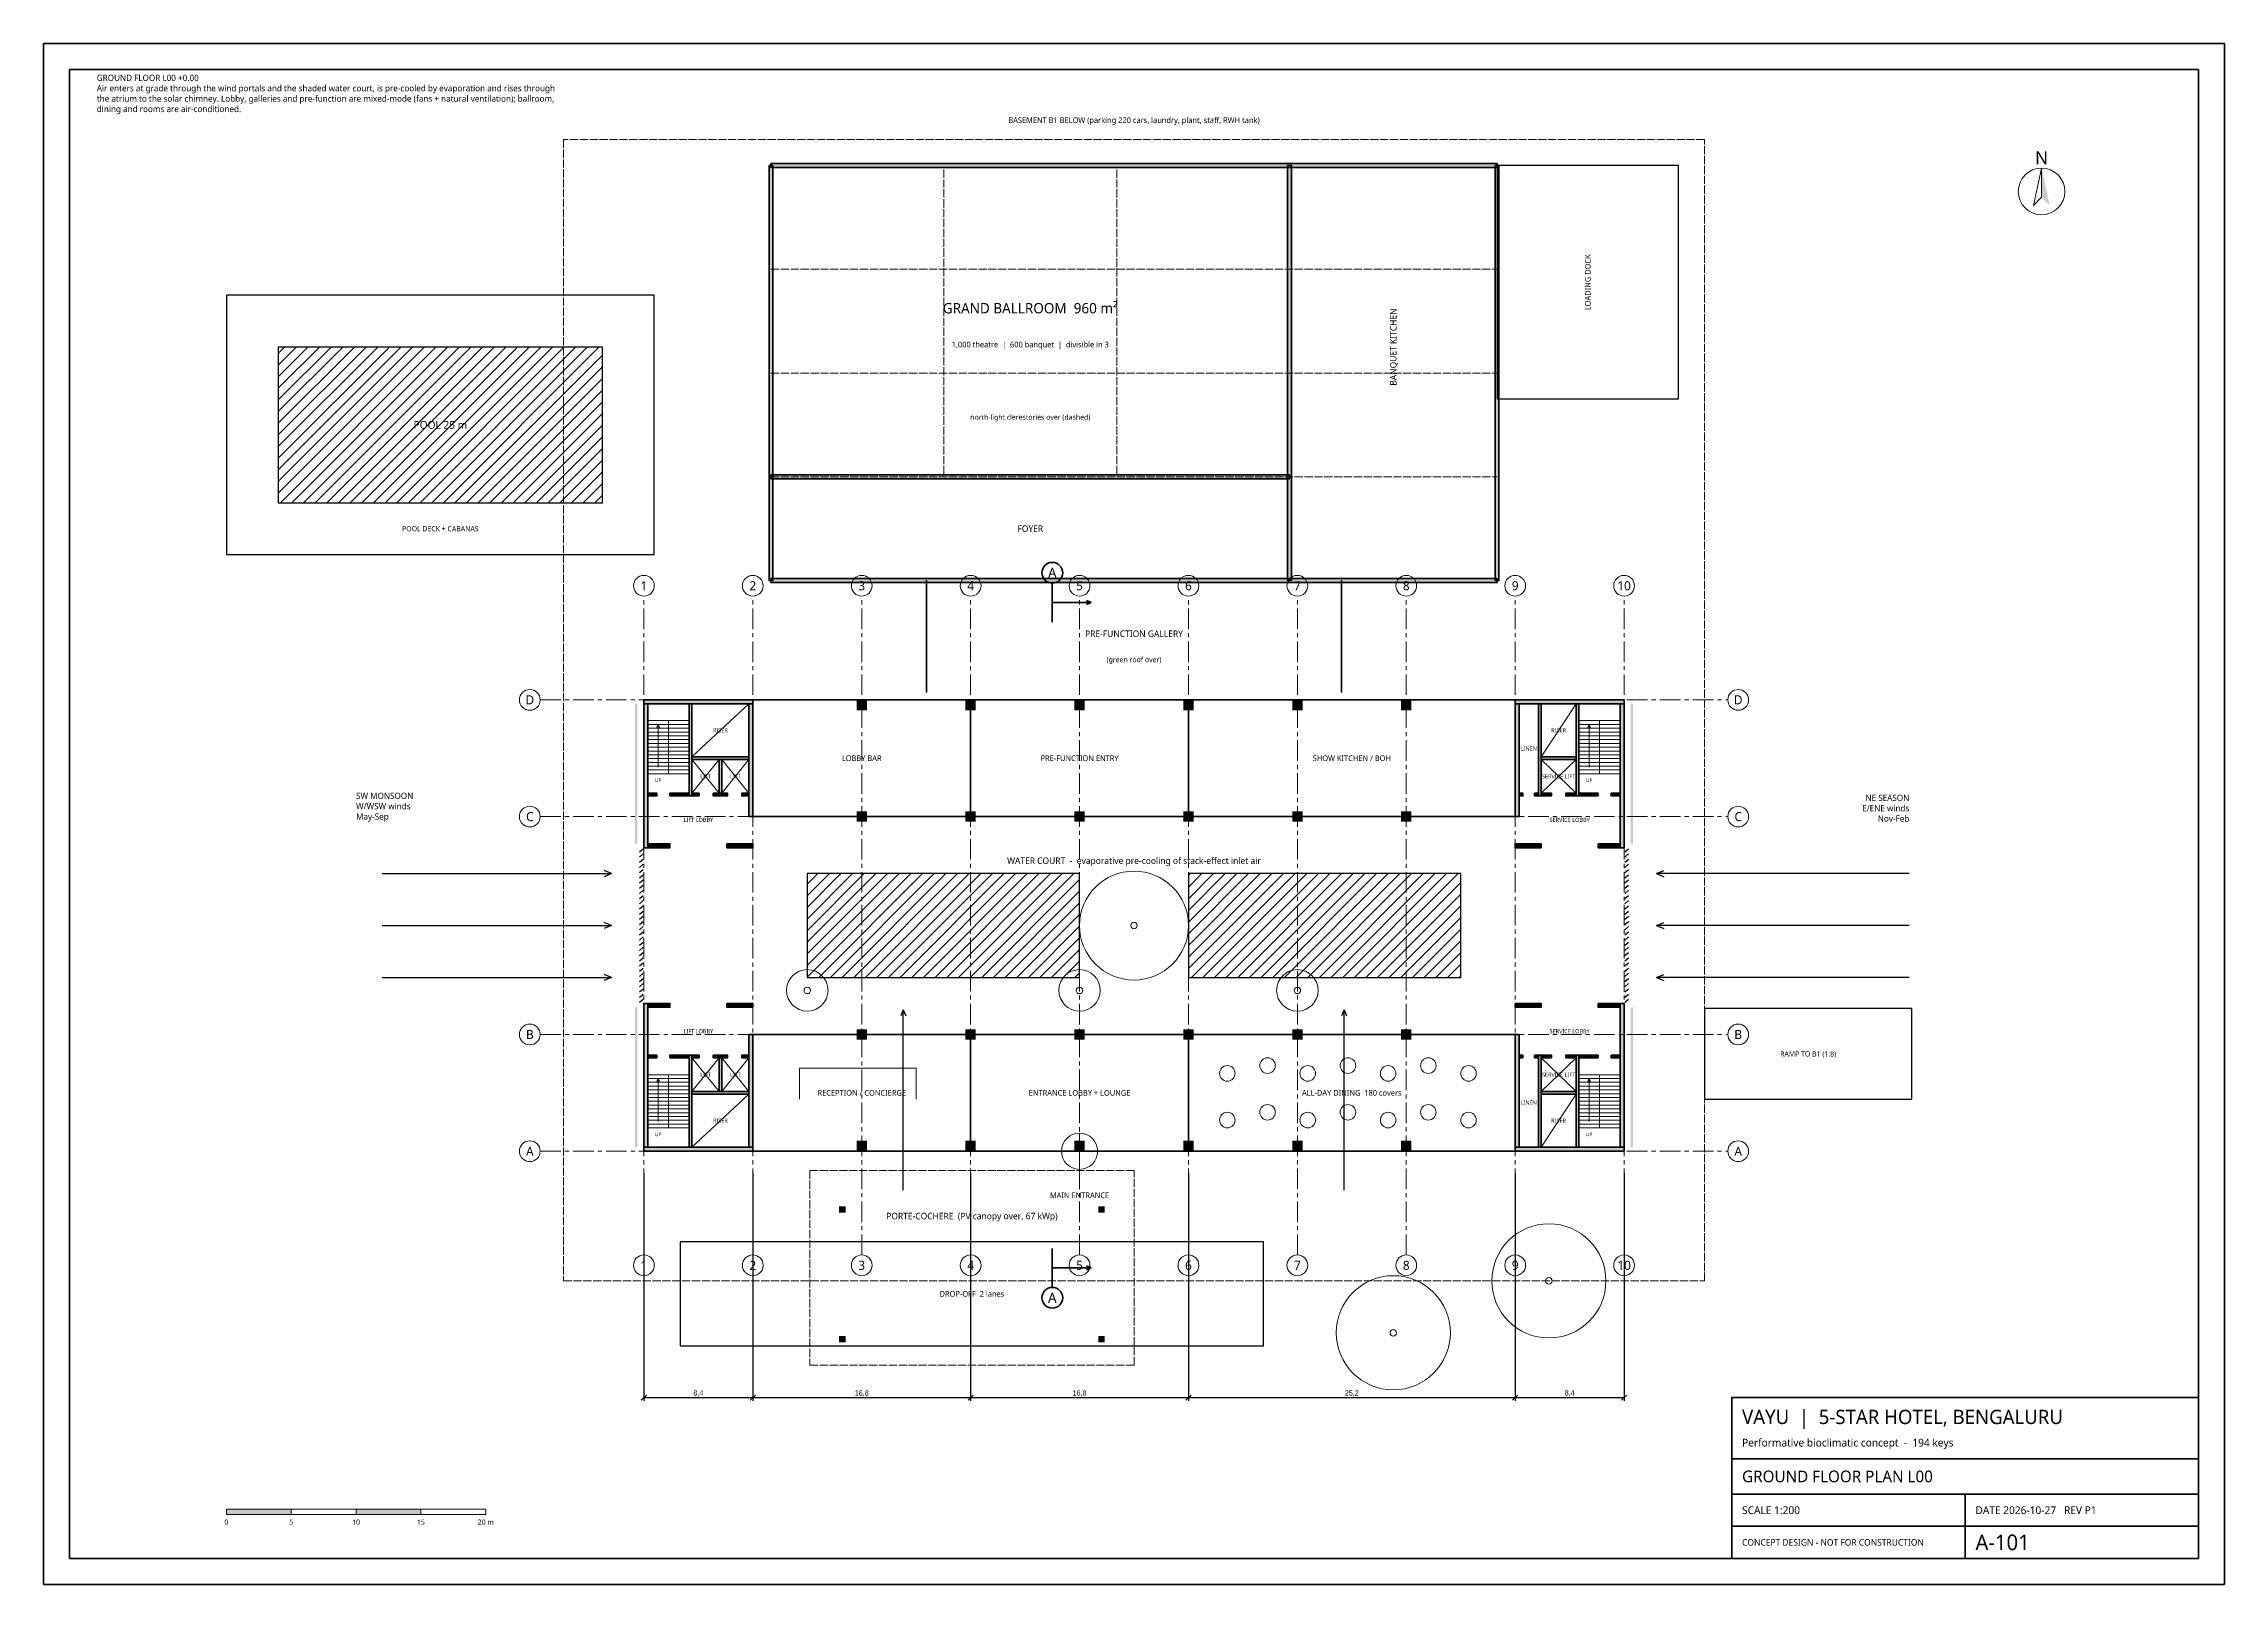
# Model space of a CAD drawing. Header units: metres. Extents: x -4 to 164, y 3 to 121.
import ezdxf
from ezdxf.enums import TextEntityAlignment as Align

# ---------------------------------------------------------------- set-up
doc = ezdxf.new("R2010")
doc.units = ezdxf.units.M
doc.header["$LTSCALE"] = 0.5
doc.linetypes.add('CENTER', pattern=[5.08, 3.175, -0.635, 0.635, -0.635])
doc.linetypes.add('DASHED', pattern=[1.524, 1.27, -0.254])
for name, color, linetype, lineweight in [('A-AIR', 5, 'Continuous', 30), ('A-ANNO', 7, 'Continuous', 18), ('A-COLS', 7, 'Continuous', 50), ('A-CORE', 7, 'Continuous', 70), ('A-DIMS', 7, 'Continuous', 13), ('A-DOOR', 7, 'Continuous', 18), ('A-FURN', 8, 'Continuous', 13), ('A-GLAZ', 4, 'Continuous', 18), ('A-GRID', 8, 'CENTER', 13), ('A-HATCH', 8, 'Continuous', 0), ('A-OVHD', 8, 'DASHED', 18), ('A-SECT', 7, 'Continuous', 70), ('A-SHAD', 30, 'Continuous', 25), ('A-STAIR', 7, 'Continuous', 18), ('A-TTLB', 7, 'Continuous', 35), ('A-WALL', 7, 'Continuous', 50), ('L-PLNT', 3, 'Continuous', 13), ('L-ROAD', 8, 'Continuous', 25), ('L-WATR', 5, 'Continuous', 25)]:
    doc.layers.add(name, color=color, linetype=linetype, lineweight=lineweight)
doc.styles.add('OpenSans', font='OpenSans-Regular.ttf')
doc.dimstyles.new('VAYU', dxfattribs={"dimtxt": 0.4, "dimasz": 0.24, "dimexe": 0.24, "dimexo": 0.2, "dimgap": 0.12, "dimtad": 1, "dimtsz": 0.2, "dimcen": 2.5, "dimazin": 3, "dimtfac": 1, "dimtmove": 0, "dimatfit": 3})

msp = doc.modelspace()

# ---------------------------------------------------------------- hatches: boundary and pattern name
at = {"layer": 'A-ANNO'}
for points in [[(150, 111.8), (150.63, 108.92), (150, 109.55)], [(10, 8), (15, 8), (15, 8.4), (10, 8.4)], [(20, 8), (25, 8), (25, 8.4), (20, 8.4)]]:
    msp.add_hatch(color=7, dxfattribs=at).paths.add_polyline_path(points)
at = {"layer": 'A-COLS'}
for points in [[(58.6, 70), (59.4, 70), (59.4, 70.8), (58.6, 70.8)], [(67, 70), (67.8, 70), (67.8, 70.8), (67, 70.8)], [(75.4, 70), (76.2, 70), (76.2, 70.8), (75.4, 70.8)], [(83.8, 70), (84.6, 70), (84.6, 70.8), (83.8, 70.8)], [(92.2, 70), (93, 70), (93, 70.8), (92.2, 70.8)], [(100.6, 70), (101.4, 70), (101.4, 70.8), (100.6, 70.8)], [(58.6, 61.4), (59.4, 61.4), (59.4, 62.2), (58.6, 62.2)], [(67, 61.4), (67.8, 61.4), (67.8, 62.2), (67, 62.2)], [(75.4, 61.4), (76.2, 61.4), (76.2, 62.2), (75.4, 62.2)], [(83.8, 61.4), (84.6, 61.4), (84.6, 62.2), (83.8, 62.2)], [(92.2, 61.4), (93, 61.4), (93, 62.2), (92.2, 62.2)], [(100.6, 61.4), (101.4, 61.4), (101.4, 62.2), (100.6, 62.2)], [(58.6, 44.6), (59.4, 44.6), (59.4, 45.4), (58.6, 45.4)], [(67, 44.6), (67.8, 44.6), (67.8, 45.4), (67, 45.4)], [(75.4, 44.6), (76.2, 44.6), (76.2, 45.4), (75.4, 45.4)], [(83.8, 44.6), (84.6, 44.6), (84.6, 45.4), (83.8, 45.4)], [(92.2, 44.6), (93, 44.6), (93, 45.4), (92.2, 45.4)], [(100.6, 44.6), (101.4, 44.6), (101.4, 45.4), (100.6, 45.4)], [(58.6, 36), (59.4, 36), (59.4, 36.8), (58.6, 36.8)], [(67, 36), (67.8, 36), (67.8, 36.8), (67, 36.8)], [(75.4, 36), (76.2, 36), (76.2, 36.8), (75.4, 36.8)], [(83.8, 36), (84.6, 36), (84.6, 36.8), (83.8, 36.8)], [(92.2, 36), (93, 36), (93, 36.8), (92.2, 36.8)], [(100.6, 36), (101.4, 36), (101.4, 36.8), (100.6, 36.8)], [(57.25, 31.25), (57.75, 31.25), (57.75, 31.75), (57.25, 31.75)], [(77.25, 31.25), (77.75, 31.25), (77.75, 31.75), (77.25, 31.75)], [(57.25, 21.25), (57.75, 21.25), (57.75, 21.75), (57.25, 21.75)], [(77.25, 21.25), (77.75, 21.25), (77.75, 21.75), (77.25, 21.75)]]:
    msp.add_hatch(color=7, dxfattribs=at).paths.add_polyline_path(points)
at = {"layer": 'A-HATCH'}
for color, points in [(253, [(52.15, 112), (52.15, 80), (51.85, 80), (51.85, 112)]), (253, [(108, 111.85), (52, 111.85), (52, 112.15), (108, 112.15)]), (253, [(91.85, 80), (91.85, 112), (92.15, 112), (92.15, 80)]), (253, [(107.85, 80), (107.85, 112), (108.15, 112), (108.15, 80)]), (253, [(52, 88.15), (92, 88.15), (92, 87.85), (52, 87.85)]), (253, [(52, 80.15), (108, 80.15), (108, 79.85), (52, 79.85)]), (251, [(42.2, 70.8), (50.6, 70.8), (50.6, 70.5), (42.2, 70.5)]), (251, [(109.4, 70.8), (117.8, 70.8), (117.8, 70.5), (109.4, 70.5)]), (251, [(42.2, 59.4), (42.2, 70.5), (42.5, 70.5), (42.5, 59.4)]), (251, [(45.7, 63.4), (45.7, 70.5), (45.9, 70.5), (45.9, 63.4)]), (251, [(50.3, 61.8), (50.3, 70.5), (50.6, 70.5), (50.6, 61.8)]), (251, [(109.4, 61.8), (109.4, 70.5), (109.7, 70.5), (109.7, 61.8)]), (251, [(111.2, 63.4), (111.2, 70.5), (111.4, 70.5), (111.4, 63.4)]), (251, [(114.1, 63.4), (114.1, 70.5), (114.3, 70.5), (114.3, 63.4)]), (251, [(117.5, 59.4), (117.5, 70.5), (117.8, 70.5), (117.8, 59.4)]), (251, [(45.9, 66.4), (50.3, 66.4), (50.3, 66.2), (45.9, 66.2)]), (251, [(48, 63.6), (48, 66.2), (48.2, 66.2), (48.2, 63.6)]), (251, [(111.4, 66.4), (114.1, 66.4), (114.1, 66.2), (111.4, 66.2)]), (251, [(42.5, 63.6), (43.2, 63.6), (43.2, 63.4), (42.5, 63.4)]), (251, [(44.2, 63.6), (45.7, 63.6), (45.7, 63.4), (44.2, 63.4)]), (251, [(45.9, 63.6), (46.45, 63.6), (46.45, 63.4), (45.9, 63.4)]), (251, [(47.55, 63.6), (48.65, 63.6), (48.65, 63.4), (47.55, 63.4)]), (251, [(49.75, 63.6), (50.3, 63.6), (50.3, 63.4), (49.75, 63.4)]), (251, [(109.7, 63.6), (110, 63.6), (110, 63.4), (109.7, 63.4)]), (251, [(110.9, 63.6), (111.2, 63.6), (111.2, 63.4), (110.9, 63.4)]), (251, [(111.4, 63.6), (112.2, 63.6), (112.2, 63.4), (111.4, 63.4)]), (251, [(113.3, 63.6), (114.1, 63.6), (114.1, 63.4), (113.3, 63.4)]), (251, [(114.3, 63.6), (115.8, 63.6), (115.8, 63.4), (114.3, 63.4)]), (251, [(116.8, 63.6), (117.5, 63.6), (117.5, 63.4), (116.8, 63.4)]), (251, [(42.5, 59.7), (44.2, 59.7), (44.2, 59.4), (42.5, 59.4)]), (251, [(48.6, 59.7), (50.6, 59.7), (50.6, 59.4), (48.6, 59.4)]), (251, [(109.4, 59.7), (111.4, 59.7), (111.4, 59.4), (109.4, 59.4)]), (251, [(115.8, 59.7), (117.5, 59.7), (117.5, 59.4), (115.8, 59.4)]), (251, [(42.2, 36.3), (42.2, 47.4), (42.5, 47.4), (42.5, 36.3)]), (251, [(42.5, 47.4), (44.2, 47.4), (44.2, 47.1), (42.5, 47.1)]), (251, [(48.6, 47.4), (50.6, 47.4), (50.6, 47.1), (48.6, 47.1)]), (251, [(109.4, 47.4), (111.4, 47.4), (111.4, 47.1), (109.4, 47.1)]), (251, [(115.8, 47.4), (117.5, 47.4), (117.5, 47.1), (115.8, 47.1)]), (251, [(117.5, 36.3), (117.5, 47.4), (117.8, 47.4), (117.8, 36.3)]), (251, [(50.3, 36.3), (50.3, 45), (50.6, 45), (50.6, 36.3)]), (251, [(109.4, 36.3), (109.4, 45), (109.7, 45), (109.7, 36.3)]), (251, [(42.5, 43.4), (43.2, 43.4), (43.2, 43.2), (42.5, 43.2)]), (251, [(44.2, 43.4), (45.7, 43.4), (45.7, 43.2), (44.2, 43.2)]), (251, [(45.7, 36.3), (45.7, 43.4), (45.9, 43.4), (45.9, 36.3)]), (251, [(45.9, 43.4), (46.45, 43.4), (46.45, 43.2), (45.9, 43.2)]), (251, [(47.55, 43.4), (48.65, 43.4), (48.65, 43.2), (47.55, 43.2)]), (251, [(48, 40.6), (48, 43.2), (48.2, 43.2), (48.2, 40.6)]), (251, [(49.75, 43.4), (50.3, 43.4), (50.3, 43.2), (49.75, 43.2)]), (251, [(109.7, 43.4), (110, 43.4), (110, 43.2), (109.7, 43.2)]), (251, [(110.9, 43.4), (111.2, 43.4), (111.2, 43.2), (110.9, 43.2)]), (251, [(111.2, 36.3), (111.2, 43.4), (111.4, 43.4), (111.4, 36.3)]), (251, [(111.4, 43.4), (112.2, 43.4), (112.2, 43.2), (111.4, 43.2)]), (251, [(113.3, 43.4), (114.1, 43.4), (114.1, 43.2), (113.3, 43.2)]), (251, [(114.1, 36.3), (114.1, 43.4), (114.3, 43.4), (114.3, 36.3)]), (251, [(114.3, 43.4), (115.8, 43.4), (115.8, 43.2), (114.3, 43.2)]), (251, [(116.8, 43.4), (117.5, 43.4), (117.5, 43.2), (116.8, 43.2)]), (251, [(45.9, 40.6), (50.3, 40.6), (50.3, 40.4), (45.9, 40.4)]), (251, [(111.4, 40.6), (114.1, 40.6), (114.1, 40.4), (111.4, 40.4)]), (251, [(42.2, 36.3), (50.6, 36.3), (50.6, 36), (42.2, 36)]), (251, [(109.4, 36.3), (117.8, 36.3), (117.8, 36), (109.4, 36)])]:
    msp.add_hatch(color=color, dxfattribs=at).paths.add_polyline_path(points)
h = msp.add_hatch(dxfattribs=at)
h.set_pattern_fill('ANSI31', scale=0.2)
h.paths.add_polyline_path([(14, 86), (39, 86), (39, 98), (14, 98)])
h = msp.add_hatch(dxfattribs=at)
h.set_pattern_fill('ANSI31', scale=0.2)
h.paths.add_polyline_path([(14, 86), (39, 86), (39, 98), (14, 98)])
h = msp.add_hatch(dxfattribs=at)
h.set_pattern_fill('ANSI31', scale=0.2)
h.paths.add_polyline_path([(54.8, 49.4), (75.8, 49.4), (75.8, 57.4), (54.8, 57.4)])
h = msp.add_hatch(dxfattribs=at)
h.set_pattern_fill('ANSI31', scale=0.2)
h.paths.add_polyline_path([(84.2, 49.4), (105.2, 49.4), (105.2, 57.4), (84.2, 57.4)])
at = {"layer": 'A-SHAD'}
for color, points in [(3, [(41.5, 59.7), (41.7, 59.7), (41.7, 70.5), (41.5, 70.5)]), (30, [(118.3, 59.7), (118.5, 59.7), (118.5, 70.5), (118.3, 70.5)]), (3, [(41.5, 36.3), (41.7, 36.3), (41.7, 47.1), (41.5, 47.1)]), (30, [(118.3, 36.3), (118.5, 36.3), (118.5, 47.1), (118.3, 47.1)])]:
    msp.add_hatch(color=color, dxfattribs=at).paths.add_polyline_path(points)

# ---------------------------------------------------------------- linework, layer by layer
at = {"layer": 'A-AIR'}
for p, q in [((22, 57.4), (39.7, 57.4)), ((39.7, 57.4), (39.147, 57.634)), ((39.7, 57.4), (39.147, 57.166)), ((120.3, 57.4), (120.853, 57.634)), ((139.8, 57.4), (120.3, 57.4)), ((120.3, 57.4), (120.853, 57.166)), ((22, 53.4), (39.7, 53.4)), ((39.7, 53.4), (39.147, 53.634)), ((39.7, 53.4), (39.147, 53.166)), ((120.3, 53.4), (120.853, 53.634)), ((139.8, 53.4), (120.3, 53.4)), ((120.3, 53.4), (120.853, 53.166)), ((22, 49.4), (39.7, 49.4)), ((39.7, 49.4), (39.147, 49.634)), ((39.7, 49.4), (39.147, 49.166)), ((120.3, 49.4), (120.853, 49.634)), ((139.8, 49.4), (120.3, 49.4)), ((120.3, 49.4), (120.853, 49.166)), ((62.2, 46.9), (62.005, 46.439)), ((62.2, 33), (62.2, 46.9)), ((62.2, 46.9), (62.395, 46.439)), ((96.2, 46.9), (96.005, 46.439)), ((96.2, 33), (96.2, 46.9)), ((96.2, 46.9), (96.395, 46.439))]:
    msp.add_line(p, q, dxfattribs=at)
at = {"layer": 'A-ANNO'}
for points in [[(150, 111.8), (149.37, 108.92), (150, 109.55)], [(10, 8), (15, 8), (15, 8.4), (10, 8.4)], [(15, 8), (20, 8), (20, 8.4), (15, 8.4)], [(20, 8), (25, 8), (25, 8.4), (20, 8.4)], [(25, 8), (30, 8), (30, 8.4), (25, 8.4)]]:
    msp.add_lwpolyline(points, close=True, dxfattribs=at)
for centre, radius in [((150, 110), 1.8), ((42.2, 79.6), 0.8), ((50.6, 79.6), 0.8), ((59, 79.6), 0.8), ((67.4, 79.6), 0.8), ((75.8, 79.6), 0.8), ((84.2, 79.6), 0.8), ((92.6, 79.6), 0.8), ((101, 79.6), 0.8), ((109.4, 79.6), 0.8), ((117.8, 79.6), 0.8), ((33.4, 70.8), 0.8), ((126.6, 70.8), 0.8), ((33.4, 61.8), 0.8), ((126.6, 61.8), 0.8), ((33.4, 45), 0.8), ((126.6, 45), 0.8), ((33.4, 36), 0.8), ((126.6, 36), 0.8), ((42.2, 27.2), 0.8), ((50.6, 27.2), 0.8), ((59, 27.2), 0.8), ((67.4, 27.2), 0.8), ((75.8, 27.2), 0.8), ((84.2, 27.2), 0.8), ((92.6, 27.2), 0.8), ((101, 27.2), 0.8), ((109.4, 27.2), 0.8), ((117.8, 27.2), 0.8)]:
    msp.add_circle(centre, radius, dxfattribs=at)
at = {"layer": 'A-CORE'}
for points in [[(42.2, 70.8), (50.6, 70.8), (50.6, 70.5), (42.2, 70.5)], [(109.4, 70.8), (117.8, 70.8), (117.8, 70.5), (109.4, 70.5)], [(42.2, 59.4), (42.2, 70.5), (42.5, 70.5), (42.5, 59.4)], [(45.7, 63.4), (45.7, 70.5), (45.9, 70.5), (45.9, 63.4)], [(50.3, 61.8), (50.3, 70.5), (50.6, 70.5), (50.6, 61.8)], [(109.4, 61.8), (109.4, 70.5), (109.7, 70.5), (109.7, 61.8)], [(111.2, 63.4), (111.2, 70.5), (111.4, 70.5), (111.4, 63.4)], [(114.1, 63.4), (114.1, 70.5), (114.3, 70.5), (114.3, 63.4)], [(117.5, 59.4), (117.5, 70.5), (117.8, 70.5), (117.8, 59.4)], [(45.9, 66.4), (50.3, 66.4), (50.3, 66.2), (45.9, 66.2)], [(48, 63.6), (48, 66.2), (48.2, 66.2), (48.2, 63.6)], [(111.4, 66.4), (114.1, 66.4), (114.1, 66.2), (111.4, 66.2)], [(42.5, 63.6), (43.2, 63.6), (43.2, 63.4), (42.5, 63.4)], [(44.2, 63.6), (45.7, 63.6), (45.7, 63.4), (44.2, 63.4)], [(45.9, 63.6), (46.45, 63.6), (46.45, 63.4), (45.9, 63.4)], [(47.55, 63.6), (48.65, 63.6), (48.65, 63.4), (47.55, 63.4)], [(49.75, 63.6), (50.3, 63.6), (50.3, 63.4), (49.75, 63.4)], [(109.7, 63.6), (110, 63.6), (110, 63.4), (109.7, 63.4)], [(110.9, 63.6), (111.2, 63.6), (111.2, 63.4), (110.9, 63.4)], [(111.4, 63.6), (112.2, 63.6), (112.2, 63.4), (111.4, 63.4)], [(113.3, 63.6), (114.1, 63.6), (114.1, 63.4), (113.3, 63.4)], [(114.3, 63.6), (115.8, 63.6), (115.8, 63.4), (114.3, 63.4)], [(116.8, 63.6), (117.5, 63.6), (117.5, 63.4), (116.8, 63.4)], [(42.5, 59.7), (44.2, 59.7), (44.2, 59.4), (42.5, 59.4)], [(48.6, 59.7), (50.6, 59.7), (50.6, 59.4), (48.6, 59.4)], [(109.4, 59.7), (111.4, 59.7), (111.4, 59.4), (109.4, 59.4)], [(115.8, 59.7), (117.5, 59.7), (117.5, 59.4), (115.8, 59.4)], [(42.2, 36.3), (42.2, 47.4), (42.5, 47.4), (42.5, 36.3)], [(42.5, 47.4), (44.2, 47.4), (44.2, 47.1), (42.5, 47.1)], [(48.6, 47.4), (50.6, 47.4), (50.6, 47.1), (48.6, 47.1)], [(109.4, 47.4), (111.4, 47.4), (111.4, 47.1), (109.4, 47.1)], [(115.8, 47.4), (117.5, 47.4), (117.5, 47.1), (115.8, 47.1)], [(117.5, 36.3), (117.5, 47.4), (117.8, 47.4), (117.8, 36.3)], [(50.3, 36.3), (50.3, 45), (50.6, 45), (50.6, 36.3)], [(109.4, 36.3), (109.4, 45), (109.7, 45), (109.7, 36.3)], [(42.5, 43.4), (43.2, 43.4), (43.2, 43.2), (42.5, 43.2)], [(44.2, 43.4), (45.7, 43.4), (45.7, 43.2), (44.2, 43.2)], [(45.7, 36.3), (45.7, 43.4), (45.9, 43.4), (45.9, 36.3)], [(45.9, 43.4), (46.45, 43.4), (46.45, 43.2), (45.9, 43.2)], [(47.55, 43.4), (48.65, 43.4), (48.65, 43.2), (47.55, 43.2)], [(48, 40.6), (48, 43.2), (48.2, 43.2), (48.2, 40.6)], [(49.75, 43.4), (50.3, 43.4), (50.3, 43.2), (49.75, 43.2)], [(109.7, 43.4), (110, 43.4), (110, 43.2), (109.7, 43.2)], [(110.9, 43.4), (111.2, 43.4), (111.2, 43.2), (110.9, 43.2)], [(111.2, 36.3), (111.2, 43.4), (111.4, 43.4), (111.4, 36.3)], [(111.4, 43.4), (112.2, 43.4), (112.2, 43.2), (111.4, 43.2)], [(113.3, 43.4), (114.1, 43.4), (114.1, 43.2), (113.3, 43.2)], [(114.1, 36.3), (114.1, 43.4), (114.3, 43.4), (114.3, 36.3)], [(114.3, 43.4), (115.8, 43.4), (115.8, 43.2), (114.3, 43.2)], [(116.8, 43.4), (117.5, 43.4), (117.5, 43.2), (116.8, 43.2)], [(45.9, 40.6), (50.3, 40.6), (50.3, 40.4), (45.9, 40.4)], [(111.4, 40.6), (114.1, 40.6), (114.1, 40.4), (111.4, 40.4)], [(42.2, 36.3), (50.6, 36.3), (50.6, 36), (42.2, 36)], [(109.4, 36.3), (117.8, 36.3), (117.8, 36), (109.4, 36)]]:
    msp.add_lwpolyline(points, close=True, dxfattribs=at)
at = {"layer": 'A-DOOR'}
for p, q in [((75.8, 34.6), (75.8, 37.4)), ((74.4, 36), (77.2, 36))]:
    msp.add_line(p, q, dxfattribs=at)
msp.add_circle((75.8, 36), 1.4, dxfattribs=at)
at = {"layer": 'A-FURN'}
msp.add_lwpolyline([(54.2, 40), (54.2, 42.4), (63.2, 42.4), (63.2, 40)], dxfattribs=at)
for centre in [(87.2, 42), (90.3, 42.6), (93.4, 42), (96.5, 42.6), (99.6, 42), (102.7, 42.6), (105.8, 42), (87.2, 38.4), (90.3, 39), (93.4, 38.4), (96.5, 39), (99.6, 38.4), (102.7, 39), (105.8, 38.4)]:
    msp.add_circle(centre, 0.6, dxfattribs=at)
at = {"layer": 'A-GLAZ'}
for points in [[(63.975, 71.4), (63.975, 80), (64.025, 80), (64.025, 71.4)], [(95.975, 71.4), (95.975, 80), (96.025, 80), (96.025, 71.4)], [(50.6, 70.825), (109.4, 70.825), (109.4, 70.775), (50.6, 70.775)], [(50.6, 61.825), (109.4, 61.825), (109.4, 61.775), (50.6, 61.775)], [(50.6, 45.025), (109.4, 45.025), (109.4, 44.975), (50.6, 44.975)], [(50.6, 36.025), (109.4, 36.025), (109.4, 35.975), (50.6, 35.975)]]:
    msp.add_lwpolyline(points, close=True, dxfattribs=at)
at = {"layer": 'A-GRID'}
for p, q in [((42.2, 28), (42.2, 78.8)), ((50.6, 28), (50.6, 78.8)), ((59, 28), (59, 78.8)), ((67.4, 28), (67.4, 78.8)), ((75.8, 28), (75.8, 78.8)), ((84.2, 28), (84.2, 78.8)), ((92.6, 28), (92.6, 78.8)), ((101, 28), (101, 78.8)), ((109.4, 28), (109.4, 78.8)), ((117.8, 28), (117.8, 78.8)), ((34.2, 70.8), (125.8, 70.8)), ((34.2, 61.8), (125.8, 61.8)), ((34.2, 45), (125.8, 45)), ((34.2, 36), (125.8, 36))]:
    msp.add_line(p, q, dxfattribs=at)
at = {"layer": 'A-OVHD'}
for p, q in [((65.33, 88.2), (65.33, 111.8)), ((78.67, 88.2), (78.67, 111.8)), ((52, 104), (108, 104)), ((52, 96), (108, 96)), ((52, 88), (108, 88))]:
    msp.add_line(p, q, dxfattribs=at)
for points in [[(36, 26), (124, 26), (124, 114), (36, 114)], [(55, 19.5), (80, 19.5), (80, 34.5), (55, 34.5)]]:
    msp.add_lwpolyline(points, close=True, dxfattribs=at)
at = {"layer": 'A-SECT'}
for p, q in [((73.7, 76.8), (73.7, 79.8)), ((73.7, 78.3), (76.7, 78.3)), ((76.7, 78.3), (76.332, 78.456)), ((76.7, 78.3), (76.332, 78.144)), ((73.7, 28.5), (73.7, 25.5)), ((73.7, 27), (76.7, 27)), ((76.7, 27), (76.332, 27.156)), ((76.7, 27), (76.332, 26.844))]:
    msp.add_line(p, q, dxfattribs=at)
for centre in [(73.7, 80.6), (73.7, 24.7)]:
    msp.add_circle(centre, 0.8, dxfattribs=at)
at = {"layer": 'A-SHAD'}
for p, q in [((41.85, 59.08), (42.15, 59.32)), ((41.85, 58.68), (42.15, 58.92)), ((117.85, 59.08), (118.15, 59.32)), ((117.85, 58.68), (118.15, 58.92)), ((41.85, 58.28), (42.15, 58.52)), ((41.85, 57.88), (42.15, 58.12)), ((41.85, 57.48), (42.15, 57.72)), ((41.85, 57.08), (42.15, 57.32)), ((117.85, 58.28), (118.15, 58.52)), ((117.85, 57.88), (118.15, 58.12)), ((117.85, 57.48), (118.15, 57.72)), ((117.85, 57.08), (118.15, 57.32)), ((41.85, 56.68), (42.15, 56.92)), ((41.85, 56.28), (42.15, 56.52)), ((41.85, 55.88), (42.15, 56.12)), ((41.85, 55.48), (42.15, 55.72)), ((117.85, 56.68), (118.15, 56.92)), ((117.85, 56.28), (118.15, 56.52)), ((117.85, 55.88), (118.15, 56.12)), ((117.85, 55.48), (118.15, 55.72)), ((41.85, 55.08), (42.15, 55.32)), ((41.85, 54.68), (42.15, 54.92)), ((41.85, 54.28), (42.15, 54.52)), ((41.85, 53.88), (42.15, 54.12)), ((117.85, 55.08), (118.15, 55.32)), ((117.85, 54.68), (118.15, 54.92)), ((117.85, 54.28), (118.15, 54.52)), ((117.85, 53.88), (118.15, 54.12)), ((41.85, 53.48), (42.15, 53.72)), ((41.85, 53.08), (42.15, 53.32)), ((41.85, 52.68), (42.15, 52.92)), ((41.85, 52.28), (42.15, 52.52)), ((117.85, 53.48), (118.15, 53.72)), ((117.85, 53.08), (118.15, 53.32)), ((117.85, 52.68), (118.15, 52.92)), ((117.85, 52.28), (118.15, 52.52)), ((41.85, 51.88), (42.15, 52.12)), ((41.85, 51.48), (42.15, 51.72)), ((41.85, 51.08), (42.15, 51.32)), ((41.85, 50.68), (42.15, 50.92)), ((41.85, 50.28), (42.15, 50.52)), ((117.85, 51.88), (118.15, 52.12)), ((117.85, 51.48), (118.15, 51.72)), ((117.85, 51.08), (118.15, 51.32)), ((117.85, 50.68), (118.15, 50.92)), ((117.85, 50.28), (118.15, 50.52)), ((41.85, 49.88), (42.15, 50.12)), ((41.85, 49.48), (42.15, 49.72)), ((41.85, 49.08), (42.15, 49.32)), ((41.85, 48.68), (42.15, 48.92)), ((117.85, 49.88), (118.15, 50.12)), ((117.85, 49.48), (118.15, 49.72)), ((117.85, 49.08), (118.15, 49.32)), ((117.85, 48.68), (118.15, 48.92)), ((41.85, 48.28), (42.15, 48.52)), ((41.85, 47.88), (42.15, 48.12)), ((41.85, 47.48), (42.15, 47.72)), ((117.85, 48.28), (118.15, 48.52)), ((117.85, 47.88), (118.15, 48.12)), ((117.85, 47.48), (118.15, 47.72))]:
    msp.add_line(p, q, dxfattribs=at)
at = {"layer": 'A-STAIR'}
for p, q in [((42.5, 69.2), (45.7, 69.2)), ((44.1, 65.1), (44.1, 69.2)), ((45.9, 66.4), (50.3, 70.5)), ((111.4, 66.4), (114.1, 70.5)), ((114.3, 69.2), (117.5, 69.2)), ((115.9, 65.1), (115.9, 69.2)), ((42.5, 68.907), (45.7, 68.907)), ((42.5, 68.614), (45.7, 68.614)), ((42.5, 68.321), (45.7, 68.321)), ((42.5, 68.029), (45.7, 68.029)), ((42.5, 67.736), (45.7, 67.736)), ((42.5, 67.443), (45.7, 67.443)), ((43.3, 68.9), (43.183, 68.624)), ((43.3, 65.6), (43.3, 68.9)), ((43.3, 68.9), (43.417, 68.624)), ((114.3, 68.907), (117.5, 68.907)), ((114.3, 68.614), (117.5, 68.614)), ((114.3, 68.321), (117.5, 68.321)), ((114.3, 68.029), (117.5, 68.029)), ((114.3, 67.736), (117.5, 67.736)), ((114.3, 67.443), (117.5, 67.443)), ((115.1, 68.9), (114.983, 68.624)), ((115.1, 65.6), (115.1, 68.9)), ((115.1, 68.9), (115.217, 68.624)), ((42.5, 67.15), (45.7, 67.15)), ((42.5, 66.857), (45.7, 66.857)), ((42.5, 66.564), (45.7, 66.564)), ((42.5, 66.271), (45.7, 66.271)), ((42.5, 65.979), (45.7, 65.979)), ((42.5, 65.686), (45.7, 65.686)), ((45.9, 63.6), (48, 66.2)), ((45.9, 66.2), (48, 63.6)), ((48.2, 63.6), (50.3, 66.2)), ((48.2, 66.2), (50.3, 63.6)), ((111.4, 63.6), (114.1, 66.2)), ((111.4, 66.2), (114.1, 63.6)), ((114.3, 67.15), (117.5, 67.15)), ((114.3, 66.857), (117.5, 66.857)), ((114.3, 66.564), (117.5, 66.564)), ((114.3, 66.271), (117.5, 66.271)), ((114.3, 65.979), (117.5, 65.979)), ((114.3, 65.686), (117.5, 65.686)), ((42.5, 65.393), (45.7, 65.393)), ((42.5, 65.1), (45.7, 65.1)), ((114.3, 65.393), (117.5, 65.393)), ((114.3, 65.1), (117.5, 65.1)), ((45.9, 40.6), (48, 43.2)), ((45.9, 43.2), (48, 40.6)), ((48.2, 40.6), (50.3, 43.2)), ((48.2, 43.2), (50.3, 40.6)), ((111.4, 40.6), (114.1, 43.2)), ((111.4, 43.2), (114.1, 40.6)), ((42.5, 41.9), (45.7, 41.9)), ((42.5, 41.607), (45.7, 41.607)), ((42.5, 41.314), (45.7, 41.314)), ((42.5, 41.021), (45.7, 41.021)), ((42.5, 40.729), (45.7, 40.729)), ((42.5, 40.436), (45.7, 40.436)), ((43.3, 41.6), (43.183, 41.324)), ((43.3, 38.3), (43.3, 41.6)), ((43.3, 41.6), (43.417, 41.324)), ((44.1, 37.8), (44.1, 41.9)), ((45.9, 36.3), (50.3, 40.4)), ((111.4, 36.3), (114.1, 40.4)), ((114.3, 41.9), (117.5, 41.9)), ((114.3, 41.607), (117.5, 41.607)), ((114.3, 41.314), (117.5, 41.314)), ((114.3, 41.021), (117.5, 41.021)), ((114.3, 40.729), (117.5, 40.729)), ((114.3, 40.436), (117.5, 40.436)), ((115.1, 41.6), (114.983, 41.324)), ((115.1, 38.3), (115.1, 41.6)), ((115.1, 41.6), (115.217, 41.324)), ((115.9, 37.8), (115.9, 41.9)), ((42.5, 40.143), (45.7, 40.143)), ((42.5, 39.85), (45.7, 39.85)), ((42.5, 39.557), (45.7, 39.557)), ((42.5, 39.264), (45.7, 39.264)), ((42.5, 38.971), (45.7, 38.971)), ((114.3, 40.143), (117.5, 40.143)), ((114.3, 39.85), (117.5, 39.85)), ((114.3, 39.557), (117.5, 39.557)), ((114.3, 39.264), (117.5, 39.264)), ((114.3, 38.971), (117.5, 38.971)), ((42.5, 38.679), (45.7, 38.679)), ((42.5, 38.386), (45.7, 38.386)), ((42.5, 38.093), (45.7, 38.093)), ((42.5, 37.8), (45.7, 37.8)), ((114.3, 38.679), (117.5, 38.679)), ((114.3, 38.386), (117.5, 38.386)), ((114.3, 38.093), (117.5, 38.093)), ((114.3, 37.8), (117.5, 37.8))]:
    msp.add_line(p, q, dxfattribs=at)
at = {"layer": 'A-TTLB'}
for p, q in [((126.1, 12.288), (162.1, 12.288)), ((126.1, 9.56), (162.1, 9.56)), ((144.1, 4.6), (144.1, 9.56)), ((126.1, 7.08), (162.1, 7.08))]:
    msp.add_line(p, q, dxfattribs=at)
for points in [[(-4.1, 2.6), (164.1, 2.6), (164.1, 121.4), (-4.1, 121.4)], [(-2.1, 4.6), (162.1, 4.6), (162.1, 119.4), (-2.1, 119.4)], [(126.1, 4.6), (162.1, 4.6), (162.1, 17), (126.1, 17)]]:
    msp.add_lwpolyline(points, close=True, dxfattribs=at)
at = {"layer": 'A-WALL'}
for p, q in [((67.4, 61.8), (67.4, 70.7)), ((84.2, 61.8), (84.2, 70.7)), ((67.4, 36.1), (67.4, 45)), ((84.2, 36.1), (84.2, 45))]:
    msp.add_line(p, q, dxfattribs=at)
for points in [[(52.15, 112), (52.15, 80), (51.85, 80), (51.85, 112)], [(108, 111.85), (52, 111.85), (52, 112.15), (108, 112.15)], [(91.85, 80), (91.85, 112), (92.15, 112), (92.15, 80)], [(107.85, 80), (107.85, 112), (108.15, 112), (108.15, 80)], [(52, 88.15), (92, 88.15), (92, 87.85), (52, 87.85)], [(52, 80.15), (108, 80.15), (108, 79.85), (52, 79.85)]]:
    msp.add_lwpolyline(points, close=True, dxfattribs=at)
at = {"layer": 'L-PLNT'}
for centre, radius in [((80, 53.4), 4.2), ((80, 53.4), 0.25), ((54.8, 48.4), 1.6), ((75.8, 48.4), 1.6), ((92.6, 48.4), 1.6), ((54.8, 48.4), 0.25), ((75.8, 48.4), 0.25), ((92.6, 48.4), 0.25), ((112, 26), 4.4), ((100, 22), 4.4), ((112, 26), 0.25), ((100, 22), 0.25)]:
    msp.add_circle(centre, radius, dxfattribs=at)
at = {"layer": 'L-ROAD'}
for points in [[(108, 94), (122, 94), (122, 112), (108, 112)], [(10, 82), (43, 82), (43, 102), (10, 102)], [(124, 40), (140, 40), (140, 47), (124, 47)], [(45, 21), (90, 21), (90, 29), (45, 29)]]:
    msp.add_lwpolyline(points, close=True, dxfattribs=at)
at = {"layer": 'L-WATR'}
for points in [[(14, 86), (39, 86), (39, 98), (14, 98)], [(14, 86), (39, 86), (39, 98), (14, 98)], [(54.8, 49.4), (75.8, 49.4), (75.8, 57.4), (54.8, 57.4)], [(84.2, 49.4), (105.2, 49.4), (105.2, 57.4), (84.2, 57.4)]]:
    msp.add_lwpolyline(points, close=True, dxfattribs=at)

# ---------------------------------------------------------------- texts
at = {"layer": 'A-ANNO', "style": 'OpenSans'}
for s, height, p in [('BASEMENT B1 BELOW (parking 220 cars, laundry, plant, staff, RWH tank)', 0.44, (80, 115.5)), ('N', 1, (150, 112.6)), ('GRAND BALLROOM  960 m²', 0.8, (72, 101)), ('1,000 theatre  |  600 banquet  |  divisible in 3', 0.44, (72, 98.2)), ('north-light clerestories over (dashed)', 0.4, (72, 92.6)), ('POOL 25 m', 0.6, (26.5, 92)), ('POOL DECK + CABANAS', 0.4, (26.5, 84)), ('FOYER', 0.5, (72, 84)), ('A', 0.8, (73.7, 80.6)), ('1', 0.7, (42.2, 79.6)), ('2', 0.7, (50.6, 79.6)), ('3', 0.7, (59, 79.6)), ('4', 0.7, (67.4, 79.6)), ('5', 0.7, (75.8, 79.6)), ('6', 0.7, (84.2, 79.6)), ('7', 0.7, (92.6, 79.6)), ('8', 0.7, (101, 79.6)), ('9', 0.7, (109.4, 79.6)), ('10', 0.7, (117.8, 79.6)), ('PRE-FUNCTION GALLERY', 0.5, (80, 75.9)), ('(green roof over)', 0.4, (80, 73.9)), ('D', 0.7, (33.4, 70.8)), ('D', 0.7, (126.6, 70.8)), ('RISER', 0.32, (48.1, 68.45)), ('RISER', 0.32, (112.75, 68.45)), ('LOBBY BAR', 0.44, (59, 66.3)), ('PRE-FUNCTION ENTRY', 0.44, (75.8, 66.3)), ('SHOW KITCHEN / BOH', 0.44, (96.8, 66.3)), ('LINEN', 0.32, (110.45, 67.05)), ('UP', 0.28, (43.3, 64.6)), ('LIFT', 0.32, (46.95, 64.9)), ('LIFT', 0.32, (49.25, 64.9)), ('SERVICE LIFT', 0.32, (112.75, 64.9)), ('UP', 0.28, (115.1, 64.6)), ('C', 0.7, (33.4, 61.8)), ('LIFT LOBBY', 0.32, (46.4, 61.55)), ('SERVICE LOBBY', 0.32, (113.6, 61.55)), ('C', 0.7, (126.6, 61.8)), ('WATER COURT  -  evaporative pre-cooling of stack-effect inlet air', 0.5, (80, 58.4)), ('LIFT LOBBY', 0.32, (46.4, 45.25)), ('SERVICE LOBBY', 0.32, (113.6, 45.25)), ('B', 0.7, (33.4, 45)), ('B', 0.7, (126.6, 45)), ('LIFT', 0.32, (46.95, 41.9)), ('LIFT', 0.32, (49.25, 41.9)), ('SERVICE LIFT', 0.32, (112.75, 41.9)), ('RAMP TO B1 (1:8)', 0.4, (132, 43.5)), ('RECEPTION / CONCIERGE', 0.44, (59, 40.5)), ('ENTRANCE LOBBY + LOUNGE', 0.44, (75.8, 40.5)), ('ALL-DAY DINING  180 covers', 0.44, (96.8, 40.5)), ('LINEN', 0.32, (110.45, 39.75)), ('UP', 0.28, (43.3, 37.3)), ('RISER', 0.32, (48.1, 38.35)), ('RISER', 0.32, (112.75, 38.35)), ('UP', 0.28, (115.1, 37.3)), ('A', 0.7, (33.4, 36)), ('A', 0.7, (126.6, 36)), ('MAIN ENTRANCE', 0.44, (75.8, 32.6)), ('PORTE-COCHERE  (PV canopy over, 67 kWp)', 0.5, (67.5, 31)), ('1', 0.7, (42.2, 27.2)), ('2', 0.7, (50.6, 27.2)), ('3', 0.7, (59, 27.2)), ('4', 0.7, (67.4, 27.2)), ('5', 0.7, (75.8, 27.2)), ('6', 0.7, (84.2, 27.2)), ('7', 0.7, (92.6, 27.2)), ('8', 0.7, (101, 27.2)), ('9', 0.7, (109.4, 27.2)), ('10', 0.7, (117.8, 27.2)), ('DROP-OFF  2 lanes', 0.44, (67.5, 25)), ('A', 0.8, (73.7, 24.7)), ('0', 0.4, (10, 7.4)), ('5', 0.4, (15, 7.4)), ('10', 0.4, (20, 7.4)), ('15', 0.4, (25, 7.4)), ('20 m', 0.4, (30, 7.4))]:
    msp.add_text(s, height=height, dxfattribs=at).set_placement(p, align=Align.MIDDLE_CENTER)
for s, height, p in [('LOADING DOCK', 0.44, (115, 103)), ('BANQUET KITCHEN', 0.5, (100, 98))]:
    msp.add_text(s, height=height, rotation=90, dxfattribs=at).set_placement(p, align=Align.MIDDLE_CENTER)
for s, height, p in [('VAYU  |  5-STAR HOTEL, BENGALURU', 1.1, (126.9, 15.512)), ('Performative bioclimatic concept  -  194 keys', 0.6, (126.9, 13.528)), ('GROUND FLOOR PLAN L00', 0.9, (126.9, 10.924)), ('SCALE 1:200', 0.6, (126.9, 8.32)), ('DATE 2026-10-27   REV P1', 0.6, (144.9, 8.32)), ('CONCEPT DESIGN - NOT FOR CONSTRUCTION', 0.5, (126.9, 5.84)), ('A-101', 1.2, (144.9, 5.84))]:
    msp.add_text(s, height=height, dxfattribs=at).set_placement(p, align=Align.MIDDLE_LEFT)
at = {"layer": 'A-ANNO', "char_height": 0.48, "style": 'OpenSans'}
for s, insert, width, attachment_point in [('GROUND FLOOR L00 +0.00\\PAir enters at grade through the wind portals and the shaded water court, is pre-cooled by evaporation and rises through the atrium to the solar chimney. Lobby, galleries and pre-function are mixed-mode (fans + natural ventilation); ballroom, dining and rooms are air-conditioned.', (0, 119), 36, 1), ('SW MONSOON\\PW/WSW winds\\PMay-Sep', (20, 61.4), 7, 7), ('NE SEASON\\PE/ENE winds\\PNov-Feb', (139.8, 61.4), 7, 9)]:
    msp.add_mtext(s, dxfattribs=dict(at, insert=insert, width=width, attachment_point=attachment_point))

# ---------------------------------------------------------------- dimensions: what is measured, and where the dimension line sits
at = {"layer": 'A-DIMS'}
for base, p1, p2 in [((42.2, 17), (42.2, 34.5), (50.6, 34.5)), ((50.6, 17), (50.6, 34.5), (67.4, 34.5)), ((67.4, 17), (67.4, 34.5), (84.2, 34.5)), ((84.2, 17), (84.2, 34.5), (109.4, 34.5)), ((109.4, 17), (109.4, 34.5), (117.8, 34.5))]:
    msp.add_linear_dim(base=base, p1=p1, p2=p2, dimstyle='VAYU', dxfattribs=at).render()

doc.saveas('drawing.dxf')
